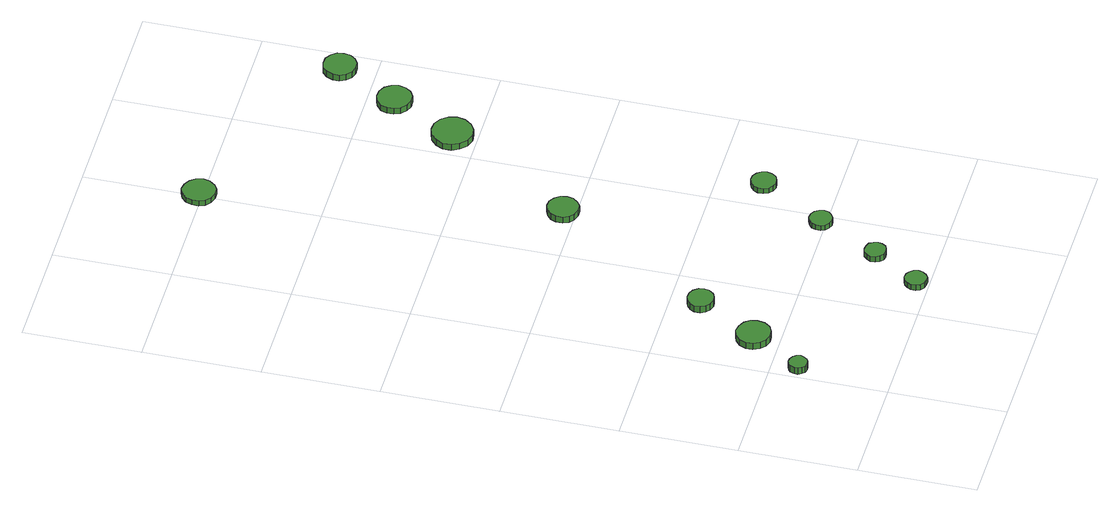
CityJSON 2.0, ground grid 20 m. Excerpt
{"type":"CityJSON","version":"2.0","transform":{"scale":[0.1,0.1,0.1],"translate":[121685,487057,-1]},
"CityObjects":{
"tree1":{"type":"SolitaryVegetationObject","attributes":{"function":"something"},"geometry":[{"type":"MultiSurface","lod":"1","boundaries":[[[0,1,2,3,4,5,6,7,8,9,10,11,12,13,14]],[[15,16,17,18,19,20,21,22,23,24,25,26,27,28,29]],[[0,29,28,1]],[[1,28,27,2]],[[2,27,26,3]],[[3,26,25,4]],[[4,25,24,5]],[[5,24,23,6]],[[6,23,22,7]],[[7,22,21,8]],[[8,21,20,9]],[[9,20,19,10]],[[10,19,18,11]],[[11,18,17,12]],[[12,17,16,13]],[[13,16,15,14]],[[14,15,29,0]]]}]},
"tree2":{"type":"SolitaryVegetationObject","attributes":{"function":"something"},"geometry":[{"type":"MultiSurface","lod":"1","boundaries":[[[30,31,32,33,34,35,36,37,38,39,40,41,42,43,44]],[[45,46,47,48,49,50,51,52,53,54,55,56,57,58,59]],[[30,59,58,31]],[[31,58,57,32]],[[32,57,56,33]],[[33,56,55,34]],[[34,55,54,35]],[[35,54,53,36]],[[36,53,52,37]],[[37,52,51,38]],[[38,51,50,39]],[[39,50,49,40]],[[40,49,48,41]],[[41,48,47,42]],[[42,47,46,43]],[[43,46,45,44]],[[44,45,59,30]]]}]},
"tree3":{"type":"SolitaryVegetationObject","attributes":{"function":"something"},"geometry":[{"type":"MultiSurface","lod":"1","boundaries":[[[60,61,62,63,64,65,66,67,68,69,70,71,72,73,74]],[[75,76,77,78,79,80,81,82,83,84,85,86,87,88,89]],[[60,89,88,61]],[[61,88,87,62]],[[62,87,86,63]],[[63,86,85,64]],[[64,85,84,65]],[[65,84,83,66]],[[66,83,82,67]],[[67,82,81,68]],[[68,81,80,69]],[[69,80,79,70]],[[70,79,78,71]],[[71,78,77,72]],[[72,77,76,73]],[[73,76,75,74]],[[74,75,89,60]]]}]},
"tree4":{"type":"SolitaryVegetationObject","attributes":{"function":"something"},"geometry":[{"type":"MultiSurface","lod":"1","boundaries":[[[90,91,92,93,94,95,96,97,98,99,100,101,102,103,104]],[[105,106,107,108,109,110,111,112,113,114,115,116,117,118,119]],[[90,119,118,91]],[[91,118,117,92]],[[92,117,116,93]],[[93,116,115,94]],[[94,115,114,95]],[[95,114,113,96]],[[96,113,112,97]],[[97,112,111,98]],[[98,111,110,99]],[[99,110,109,100]],[[100,109,108,101]],[[101,108,107,102]],[[102,107,106,103]],[[103,106,105,104]],[[104,105,119,90]]]}]},
"tree5":{"type":"SolitaryVegetationObject","attributes":{"function":"something"},"geometry":[{"type":"MultiSurface","lod":"1","boundaries":[[[120,121,122,123,124,125,126,127,128,129,130,131,132,133,134]],[[135,136,137,138,139,140,141,142,143,144,145,146,147,148,149]],[[120,149,148,121]],[[121,148,147,122]],[[122,147,146,123]],[[123,146,145,124]],[[124,145,144,125]],[[125,144,143,126]],[[126,143,142,127]],[[127,142,141,128]],[[128,141,140,129]],[[129,140,139,130]],[[130,139,138,131]],[[131,138,137,132]],[[132,137,136,133]],[[133,136,135,134]],[[134,135,149,120]]]}]},
"tree6":{"type":"SolitaryVegetationObject","attributes":{"function":"something"},"geometry":[{"type":"MultiSurface","lod":"1","boundaries":[[[150,151,152,153,154,155,156,157,158,159,160,161,162,163,164]],[[165,166,167,168,169,170,171,172,173,174,175,176,177,178,179]],[[150,179,178,151]],[[151,178,177,152]],[[152,177,176,153]],[[153,176,175,154]],[[154,175,174,155]],[[155,174,173,156]],[[156,173,172,157]],[[157,172,171,158]],[[158,171,170,159]],[[159,170,169,160]],[[160,169,168,161]],[[161,168,167,162]],[[162,167,166,163]],[[163,166,165,164]],[[164,165,179,150]]]}]},
"tree7":{"type":"SolitaryVegetationObject","attributes":{"function":"something"},"geometry":[{"type":"MultiSurface","lod":"1","boundaries":[[[180,181,182,183,184,185,186,187,188,189,190,191,192,193,194]],[[195,196,197,198,199,200,201,202,203,204,205,206,207,208,209]],[[180,209,208,181]],[[181,208,207,182]],[[182,207,206,183]],[[183,206,205,184]],[[184,205,204,185]],[[185,204,203,186]],[[186,203,202,187]],[[187,202,201,188]],[[188,201,200,189]],[[189,200,199,190]],[[190,199,198,191]],[[191,198,197,192]],[[192,197,196,193]],[[193,196,195,194]],[[194,195,209,180]]]}]},
"tree8":{"type":"SolitaryVegetationObject","attributes":{"function":"something"},"geometry":[{"type":"MultiSurface","lod":"1","boundaries":[[[210,211,212,213,214,215,216,217,218,219,220,221,222,223,224]],[[225,226,227,228,229,230,231,232,233,234,235,236,237,238,239]],[[210,239,238,211]],[[211,238,237,212]],[[212,237,236,213]],[[213,236,235,214]],[[214,235,234,215]],[[215,234,233,216]],[[216,233,232,217]],[[217,232,231,218]],[[218,231,230,219]],[[219,230,229,220]],[[220,229,228,221]],[[221,228,227,222]],[[222,227,226,223]],[[223,226,225,224]],[[224,225,239,210]]]}]},
"tree9":{"type":"SolitaryVegetationObject","attributes":{"function":"something"},"geometry":[{"type":"MultiSurface","lod":"1","boundaries":[[[240,241,242,243,244,245,246,247,248,249,250,251,252,253,254]],[[255,256,257,258,259,260,261,262,263,264,265,266,267,268,269]],[[240,269,268,241]],[[241,268,267,242]],[[242,267,266,243]],[[243,266,265,244]],[[244,265,264,245]],[[245,264,263,246]],[[246,263,262,247]],[[247,262,261,248]],[[248,261,260,249]],[[249,260,259,250]],[[250,259,258,251]],[[251,258,257,252]],[[252,257,256,253]],[[253,256,255,254]],[[254,255,269,240]]]}]},
"tree10":{"type":"SolitaryVegetationObject","attributes":{"function":"something"},"geometry":[{"type":"MultiSurface","lod":"1","boundaries":[[[270,271,272,273,274,275,276,277,278,279,280,281,282,283,284]],[[285,286,287,288,289,290,291,292,293,294,295,296,297,298,299]],[[270,299,298,271]],[[271,298,297,272]],[[272,297,296,273]],[[273,296,295,274]],[[274,295,294,275]],[[275,294,293,276]],[[276,293,292,277]],[[277,292,291,278]],[[278,291,290,279]],[[279,290,289,280]],[[280,289,288,281]],[[281,288,287,282]],[[282,287,286,283]],[[283,286,285,284]],[[284,285,299,270]]]}]},
"tree11":{"type":"SolitaryVegetationObject","attributes":{"function":"something"},"geometry":[{"type":"MultiSurface","lod":"1","boundaries":[[[300,301,302,303,304,305,306,307,308,309,310,311,312,313,314]],[[315,316,317,318,319,320,321,322,323,324,325,326,327,328,329]],[[300,329,328,301]],[[301,328,327,302]],[[302,327,326,303]],[[303,326,325,304]],[[304,325,324,305]],[[305,324,323,306]],[[306,323,322,307]],[[307,322,321,308]],[[308,321,320,309]],[[309,320,319,310]],[[310,319,318,311]],[[311,318,317,312]],[[312,317,316,313]],[[313,316,315,314]],[[314,315,329,300]]]}]},
"tree12":{"type":"SolitaryVegetationObject","attributes":{"function":"something"},"geometry":[{"type":"MultiSurface","lod":"1","boundaries":[[[330,331,332,333,334,335,336,337,338,339,340,341,342,343,344]],[[345,346,347,348,349,350,351,352,353,354,355,356,357,358,359]],[[330,359,358,331]],[[331,358,357,332]],[[332,357,356,333]],[[333,356,355,334]],[[334,355,354,335]],[[335,354,353,336]],[[336,353,352,337]],[[337,352,351,338]],[[338,351,350,339]],[[339,350,349,340]],[[340,349,348,341]],[[341,348,347,342]],[[342,347,346,343]],[[343,346,345,344]],[[344,345,359,330]]]}]}
},
"vertices":[
[39,156,20],[37,163,20],[33,168,20],[27,171,20],[21,172,20],[14,170,20],[10,166,20],[7,159,20],[7,153,20],[10,147,20],[14,142,20],[21,140,20],[27,141,20],[33,144,20],[37,150,20],[37,150,7],[33,144,7],[27,141,7],[21,140,7],[14,142,7],[10,147,7],[7,153,7],[7,159,7],[10,166,7],[14,170,7],[21,172,7],[27,171,7],[33,168,7],[37,163,7],[39,156,7],
[107,245,19],[105,257,19],[98,266,19],[87,272,19],[75,274,19],[64,270,19],[55,262,19],[50,251,19],[50,239,19],[55,228,19],[64,220,19],[75,216,19],[87,217,19],[98,223,19],[105,233,19],[105,233,6],[98,223,6],[87,217,6],[75,216,6],[64,220,6],[55,228,6],[50,239,6],[50,251,6],[55,262,6],[64,270,6],[75,274,6],[87,272,6],[98,266,6],[105,257,6],[107,245,6],
[163,349,19],[161,358,19],[155,366,19],[147,370,19],[138,371,19],[129,368,19],[122,362,19],[118,354,19],[118,344,19],[122,336,19],[129,330,19],[138,327,19],[147,328,19],[155,332,19],[161,340,19],[161,340,6],[155,332,6],[147,328,6],[138,327,6],[129,330,6],[122,336,6],[118,344,6],[118,354,6],[122,362,6],[129,368,6],[138,371,6],[147,370,6],[155,366,6],[161,358,6],[163,349,6],
[296,23,16],[294,31,16],[289,37,16],[283,41,16],[275,42,16],[268,39,16],[262,34,16],[259,27,16],[259,19,16],[262,12,16],[268,7,16],[275,5,16],[283,5,16],[289,9,16],[294,16,16],[294,16,5],[289,9,5],[283,5,5],[275,5,5],[268,7,5],[262,12,5],[259,19,5],[259,27,5],[262,34,5],[268,39,5],[275,42,5],[283,41,5],[289,37,5],[294,31,5],[296,23,5],
[348,104,16],[346,111,16],[342,118,16],[335,121,16],[327,122,16],[320,120,16],[315,115,16],[311,108,16],[311,100,16],[315,93,16],[320,88,16],[327,86,16],[335,87,16],[342,90,16],[346,97,16],[346,97,5],[342,90,5],[335,87,5],[327,86,5],[320,88,5],[315,93,5],[311,100,5],[311,108,5],[315,115,5],[320,120,5],[327,122,5],[335,121,5],[342,118,5],[346,111,5],[348,104,5],
[405,209,15],[403,217,15],[398,224,15],[391,228,15],[383,229,15],[375,226,15],[369,221,15],[366,213,15],[366,205,15],[369,198,15],[375,193,15],[383,190,15],[391,191,15],[398,195,15],[403,201,15],[403,201,5],[398,195,5],[391,191,5],[383,190,5],[375,193,5],[369,198,5],[366,205,5],[366,213,5],[369,221,5],[375,226,5],[383,229,5],[391,228,5],[398,224,5],[403,217,5],[405,209,5],
[328,620,22],[326,631,22],[319,640,22],[310,646,22],[299,647,22],[288,643,22],[280,636,22],[276,626,22],[276,615,22],[280,605,22],[288,598,22],[299,594,22],[310,595,22],[319,601,22],[326,610,22],[326,610,10],[319,601,10],[310,595,10],[299,594,10],[288,598,10],[280,605,10],[276,615,10],[276,626,10],[280,636,10],[288,643,10],[299,647,10],[310,646,10],[319,640,10],[326,631,10],[328,620,10],
[475,322,15],[473,331,15],[468,338,15],[460,343,15],[451,344,15],[443,341,15],[436,335,15],[432,327,15],[432,318,15],[436,310,15],[443,304,15],[451,301,15],[460,302,15],[468,306,15],[473,314,15],[473,314,5],[468,306,5],[460,302,5],[451,301,5],[443,304,5],[436,310,5],[432,318,5],[432,327,5],[436,335,5],[443,341,5],[451,344,5],[460,343,5],[468,338,5],[473,331,5],[475,322,5],
[234,1206,15],[231,1218,15],[224,1227,15],[214,1233,15],[202,1235,15],[191,1231,15],[182,1223,15],[178,1212,15],[178,1200,15],[182,1190,15],[191,1182,15],[202,1178,15],[214,1179,15],[224,1185,15],[231,1195,15],[231,1195,5],[224,1185,5],[214,1179,5],[202,1178,5],[191,1182,5],[182,1190,5],[178,1200,5],[178,1212,5],[182,1223,5],[191,1231,5],[202,1235,5],[214,1233,5],[224,1227,5],[231,1218,5],[234,1206,5],
[474,841,24],[471,855,24],[462,867,24],[450,874,24],[436,875,24],[422,871,24],[411,861,24],[405,848,24],[405,834,24],[411,821,24],[422,811,24],[436,806,24],[450,808,24],[462,815,24],[471,827,24],[471,827,12],[462,815,12],[450,808,12],[436,806,12],[422,811,12],[411,821,12],[405,834,12],[405,848,12],[411,861,12],[422,871,12],[436,875,12],[450,874,12],[462,867,12],[471,855,12],[474,841,12],
[533,954,19],[530,966,19],[523,976,19],[512,982,19],[500,983,19],[489,979,19],[479,971,19],[475,960,19],[475,948,19],[479,937,19],[489,929,19],[500,925,19],[512,926,19],[523,932,19],[530,942,19],[530,942,7],[523,932,7],[512,926,7],[500,925,7],[489,929,7],[479,937,7],[475,948,7],[475,960,7],[479,971,7],[489,979,7],[500,983,7],[512,982,7],[523,976,7],[530,966,7],[533,954,7],
[591,1060,17],[589,1072,17],[582,1081,17],[572,1087,17],[560,1088,17],[549,1085,17],[541,1077,17],[536,1066,17],[536,1055,17],[541,1044,17],[549,1036,17],[560,1033,17],[572,1034,17],[582,1040,17],[589,1049,17],[589,1049,5],[582,1040,5],[572,1034,5],[560,1033,5],[549,1036,5],[541,1044,5],[536,1055,5],[536,1066,5],[541,1077,5],[549,1085,5],[560,1088,5],[572,1087,5],[582,1081,5],[589,1072,5],[591,1060,5]
]}
